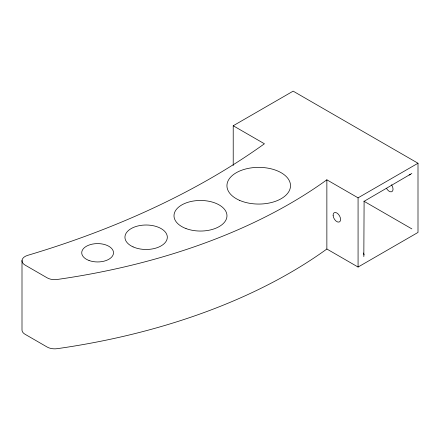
<?xml version="1.0" encoding="UTF-8"?>
<svg xmlns="http://www.w3.org/2000/svg" width="440" height="440" viewBox="0 0 440 440"><rect width="100%" height="100%" fill="white"/><g stroke="black" fill="none" stroke-linecap="round" stroke-linejoin="round"><path stroke-width="0.66" d="M411.862 173.431L364.1 201.316L363.831 256.625M233.216 165.495L233.216 125.752L293.145 91.151L418 163.24L418 232.441L358.072 267.041L326.86 249.018A497.541 287.254 0 0 1 57.228 348.673A10.593 6.116 0 0 1 47.196 347.061L25.091 334.296A10.593 6.116 0 0 1 22 329.665L22 260.464M233.216 125.752L264.429 143.776A737.462 425.772 0 0 1 27.726 255.332A10.593 6.116 0 0 0 25.091 265.095L47.196 277.86A10.593 6.116 0 0 0 57.228 279.471A497.541 287.254 0 0 0 326.86 179.817L358.072 197.835L418 163.24M410.509 174.526L409.156 174.994M363.831 201.163L411.862 228.894M363.506 252.989L364.1 254.909M358.072 197.835L358.072 267.041M326.86 179.817L326.86 249.018M391.485 184.8A5.297 3.058 60 0 1 392.068 191.527A5.297 3.058 60 0 1 386.502 188.309M333.118 215.6A5.297 3.058 60 0 0 339.048 222.073A5.297 3.058 60 0 0 338.371 214.231A5.297 3.058 60 0 0 333.118 215.6M239.729 200.426A31.785 18.348 0 0 0 290.29 187.858A31.785 18.348 0 0 0 246.153 168.861A31.785 18.348 0 0 0 239.729 200.426M186.005 228.564A26.488 15.29 0 0 0 226.93 216.596A26.488 15.29 0 0 0 188.518 202.12A26.488 15.29 0 0 0 186.005 228.564M133.062 246.873A21.186 12.232 0 0 0 167.107 238.964A21.186 12.232 0 0 0 138.215 225.896A21.186 12.232 0 0 0 133.062 246.873M89.045 260.502A15.89 9.174 0 0 0 113.493 253.204A15.89 9.174 0 0 0 90.316 244.629A15.89 9.174 0 0 0 89.045 260.502"/></g></svg>
